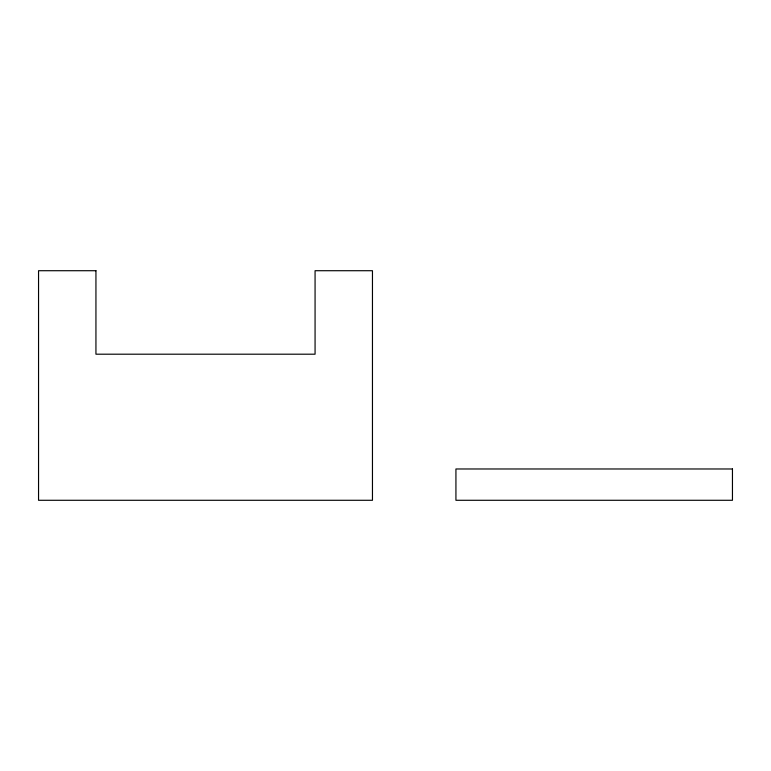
<?xml version="1.0" encoding="UTF-8"?>
<svg xmlns="http://www.w3.org/2000/svg" width="771" height="771" viewBox="0 0 771 771"><rect width="100%" height="100%" fill="white"/><g stroke="black" fill="none" stroke-linecap="round" stroke-linejoin="round"><path stroke-width="1.16" d="M95.941 270.717L38.55 270.717L38.55 500.283L372.46 500.283L372.46 270.717L315.069 270.717L315.069 354.197L95.941 354.197L95.941 270.717M732.45 468.98L455.931 468.98L455.931 500.283L732.45 500.283L732.45 468.98"/></g></svg>
